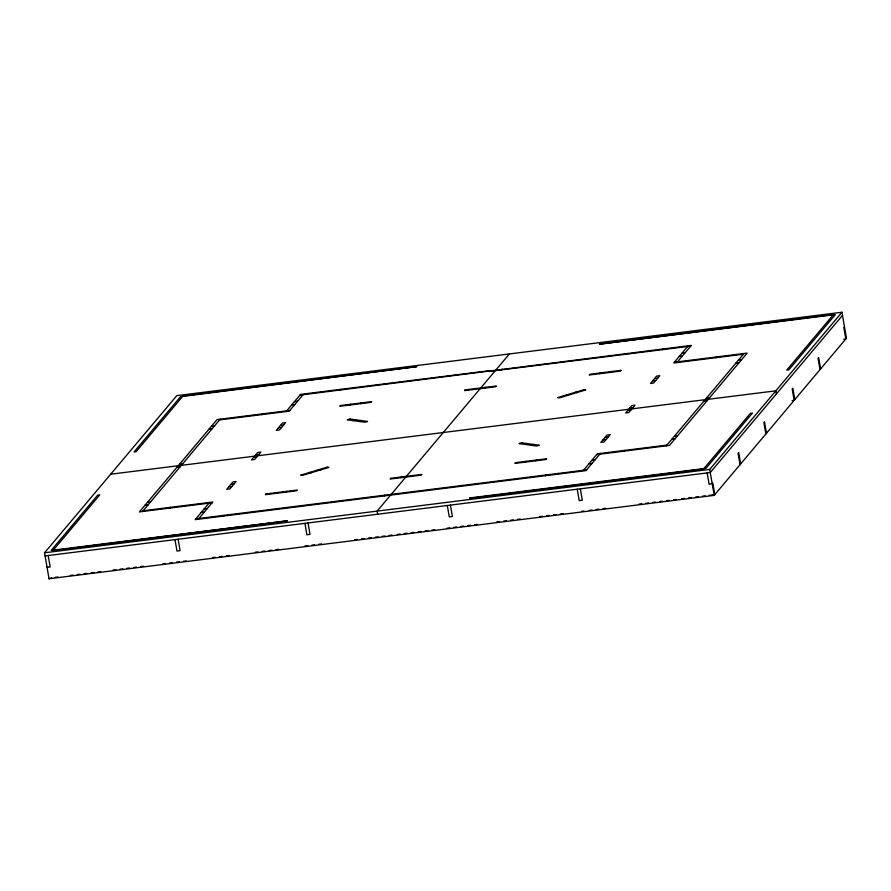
<?xml version="1.0" encoding="UTF-8"?>
<svg xmlns="http://www.w3.org/2000/svg" width="891" height="891" viewBox="0 0 891 891"><rect width="100%" height="100%" fill="white"/><g stroke="black" fill="none" stroke-linecap="round" stroke-linejoin="round"><path stroke-width="1.34" d="M220.2 419.171L142.504 511.501L139.397 511.913L217.081 419.583L289.831 410.439L303.051 394.724M666.312 445.834L669.431 445.467L747.126 353.137L743.996 353.504L666.312 445.834L596.68 454.566L583.46 470.281M209.641 502.424L195.174 519.62L585.955 470.626L600.423 453.43M198.916 518.484L212.76 502.034L143.128 510.766M596.68 454.566L597.304 453.831L666.936 445.099M44.55 552.799L176.797 395.637L841.962 312.24L846.45 338.201L714.203 495.363L49.038 578.76L44.55 552.799L709.726 469.412L841.962 312.24M47.68 566.598L47.056 567.333L50.174 566.943L48.203 555.527M49.038 578.76L51.734 577.758M170.047 508.048L170.671 507.313M247.119 416.453L247.743 415.718M184.604 506.222L185.217 505.487M261.676 414.638L262.288 413.892M228.787 486.854L226.726 489.315L229.845 488.914L236.037 481.552L232.919 481.942L228.787 486.854L231.905 486.464M255.65 454.945L257.722 452.483L260.84 452.093L254.637 459.466L251.518 459.856L255.65 454.945L258.769 454.555M278.382 427.914L276.31 430.375L279.429 429.985L285.632 422.612L282.514 423.002L278.382 427.914L281.5 427.524M223.507 516.067L224.12 515.332M328.256 391.561L328.879 390.826M235.948 514.508L236.572 513.773M340.707 390.002L341.331 389.267M275.831 493.369L276.455 492.634M350.23 404.971L350.842 404.236M286.234 492.066L286.846 491.331M360.621 403.668L361.234 402.932M384.322 495.908L384.945 495.162L586.579 469.891M299.933 395.114L691.338 345.385L676.87 362.581M400.56 477.732L401.173 476.997M474.948 389.334L475.56 388.599M410.951 476.429L411.564 475.694M485.339 388.03L485.963 387.295M396.807 494.338L397.431 493.603M489.081 371.402L501.566 369.843L502.19 369.097M525.278 462.106L525.89 461.36M599.665 373.697L600.289 372.961M535.669 460.803L536.293 460.057M610.057 372.393L610.68 371.658M545.181 475.738L545.804 475.003M649.94 351.232L650.564 350.497M557.632 474.179L558.245 473.444M662.392 349.673L663.004 348.938M627.743 410.495L625.682 412.945L628.801 412.555L634.993 405.182L631.875 405.583L627.743 410.495L630.861 410.105M606.069 439.553L610.201 434.652L607.083 435.042L600.879 442.404L603.998 442.014L606.069 439.553L602.951 439.942M655.653 380.613L659.785 375.712L656.667 376.091L650.475 383.464L653.593 383.074L655.653 380.613L652.535 381.014M743.384 354.239L673.752 362.971L687.596 346.521M624.223 451.113L624.836 450.378M701.284 359.519L701.908 358.783M638.769 449.287L639.393 448.552M715.841 357.692L716.464 356.957M842.507 315.358L710.261 472.531L45.085 555.917M844.479 326.774L843.855 327.52L845.826 338.936L843.755 339.193M286.089 411.564L300.557 394.379L489.705 370.667M289.831 410.439L289.207 411.174L219.576 419.906M509.385 353.939L377.138 511.111L377.673 514.218M353.137 420.619L355.776 419.817M359.028 421.432L361.668 420.63M524.844 444.397L527.483 443.595M530.735 445.21L533.375 444.42M501.566 369.843L690.714 346.12M294.453 401.629L297.572 401.228M682.127 353.025L685.246 352.636M291.569 405.06L294.676 404.67M679.232 356.467L682.35 356.066M674.376 362.236L743.996 353.504M211.445 426.254L214.564 425.865M738.372 360.198L741.49 359.808M208.973 429.195L212.091 428.805M735.899 363.138L739.018 362.748M280.442 425.464L283.561 425.074M654.607 378.552L657.725 378.163M179.481 464.267L182.599 463.877M706.396 398.21L709.514 397.809M629.814 408.033L632.933 407.644M110.673 474.212L775.849 390.826L776.384 393.933M253.59 457.395L256.708 457.005M176.997 467.207L180.116 466.817M703.923 401.15L707.042 400.761M792.088 400.594L794.171 400.326L792.199 388.91L792.823 388.175L794.794 399.591M605.011 437.492L608.13 437.102M147.494 502.257L150.612 501.867M674.42 436.2L677.539 435.81M145.021 505.197L148.14 504.807M671.948 439.14L675.066 438.751M142.504 511.501L212.136 502.769M204.162 508.939L207.28 508.538M591.824 460.335L594.943 459.945M201.266 512.37L204.384 511.98M588.94 463.777L592.058 463.376M195.797 518.874L384.945 495.162M55.175 577.323L57.937 576.978M70.356 575.419L73.118 575.074M77.25 574.561L80.012 574.216M84.155 573.693L86.917 573.347M91.049 572.824L93.811 572.479M97.954 571.966L100.716 571.621M113.135 570.062L115.897 569.717M120.029 569.193L122.791 568.848M126.934 568.324L129.696 567.979M133.839 567.467L136.59 567.121M140.733 566.598L143.496 566.253M162.819 563.836L165.57 563.491M169.713 562.967L172.475 562.622M176.618 562.098L179.381 561.753M183.513 561.241L186.275 560.896M212.492 557.599L215.254 557.254M219.398 556.741L222.16 556.396M226.292 555.873L229.054 555.527M255.272 552.242L258.034 551.897M262.177 551.373L264.939 551.028M269.082 550.504L271.833 550.159M275.976 549.647L278.738 549.302M304.956 546.016L307.718 545.671M311.861 545.147L314.612 544.802M318.755 544.278L321.517 543.933M354.64 539.779L357.402 539.434M361.534 538.921L364.296 538.576M368.44 538.053L371.202 537.707M375.334 537.184L378.096 536.839M382.239 536.326L385.001 535.981M389.144 535.458L391.895 535.112M397.419 534.422L400.182 534.077M404.314 533.553L407.076 533.208M411.219 532.695L413.981 532.339M418.124 531.827L420.875 531.481M425.018 530.958L427.78 530.613M431.923 530.1L434.674 529.744M447.104 528.196L449.855 527.851M453.998 527.327L456.76 526.982M460.903 526.458L463.665 526.113M467.797 525.601L470.559 525.256M474.703 524.732L477.465 524.387M496.777 521.959L499.539 521.614M503.682 521.101L506.444 520.756M510.576 520.233L513.339 519.887M517.482 519.364L520.244 519.019M539.556 516.602L542.318 516.257M546.461 515.733L549.224 515.388M553.367 514.875L556.118 514.519M560.261 514.007L563.023 513.662M581.79 511.311L583.872 511.044M589.241 510.376L592.003 510.031M596.146 509.507L598.897 509.162M603.04 508.638L605.802 508.293M638.925 504.139L641.687 503.794M645.819 503.281L648.581 502.936M652.724 502.413L655.486 502.067M659.618 501.544L662.381 501.199M666.524 500.686L669.286 500.341M673.429 499.818L676.18 499.472M681.704 498.782L684.466 498.437M688.598 497.913L691.36 497.568M695.503 497.055L698.266 496.699M702.409 496.187L705.16 495.841M709.303 495.318L714.827 494.628L712.856 483.212L709.113 484.336L707.142 472.921M230.858 484.392L233.977 484.002M575.252 392.307L577.023 392.552M566.442 394.958L568.213 395.203M318.31 469.824L320.069 470.069M309.5 472.486L311.26 472.731M820.622 368.896L818.651 357.48L818.027 358.215L819.998 369.631M766.483 433.238L764.511 421.811L763.888 422.557L765.859 433.973M740.655 463.933L738.684 452.517L738.06 453.252L740.031 464.668M709.726 469.412L714.203 495.363M580.342 488.814L582.313 500.23L579.195 500.619L577.223 489.204M450.423 505.097L452.394 516.524L449.287 516.914L447.304 505.487M308.041 522.95L310.012 534.366L306.894 534.756L304.922 523.34M178.122 539.233L180.093 550.66L176.975 551.05L175.004 539.623M287.114 520.845L52.859 550.649L99.759 494.906L97.687 495.162L51.188 550.415L287.114 520.845M470.047 497.902L469.635 498.403L703.478 469.078L750.378 413.335L752.461 413.079L705.973 468.332L470.047 497.902M833.653 314.367L786.753 370.11L788.825 369.854L835.324 314.601L599.398 344.182L833.653 314.367M180.539 396.695L134.051 451.937L136.134 451.681L183.034 395.938L416.877 366.624L180.539 396.695M266.064 493.937L265.44 494.672L296.625 490.763L297.249 490.028L266.064 493.937M340.451 405.528L339.827 406.274L371.012 402.364L371.636 401.629L340.451 405.528M390.781 478.3L390.158 479.035L421.343 475.126L421.966 474.391L390.781 478.3M465.169 389.902L464.556 390.637L495.73 386.727L496.354 385.992L465.169 389.902M515.499 462.663L514.887 463.409L546.06 459.5L546.684 458.754L515.499 462.663M621.072 370.355L620.448 371.09L589.274 375L589.887 374.265L621.072 370.355M349.896 419.004L347.245 419.806L364.909 422.245L367.56 421.454L349.896 419.004M327.12 467.162L300.69 475.137L302.45 475.382L328.879 467.407L327.12 467.162M584.062 389.645L557.632 397.62L559.392 397.865L585.832 389.89L584.062 389.645M521.603 442.782L518.952 443.584L536.616 446.023L539.267 445.233L521.603 442.782"/></g></svg>
